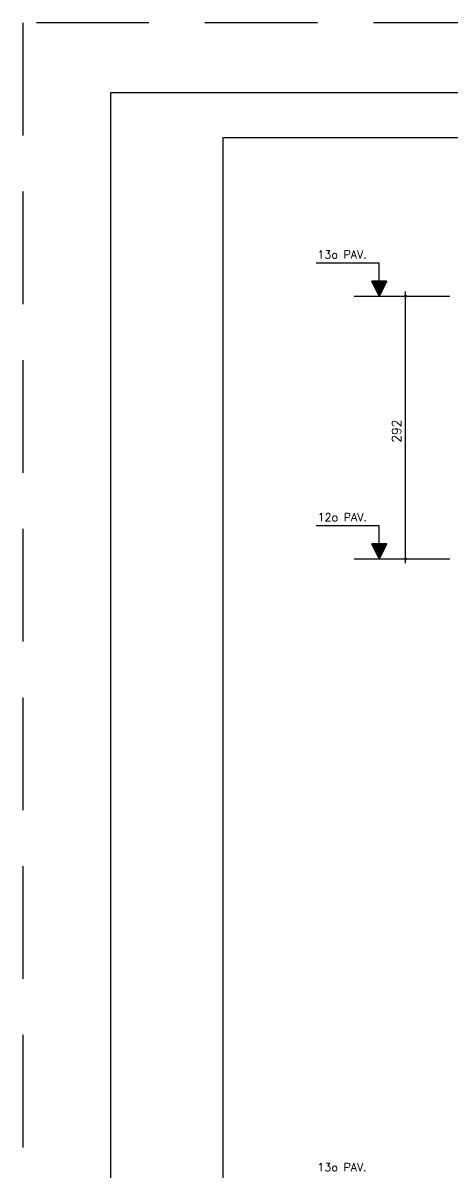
# Model space of a CAD drawing. Extents: x -1 to 122, y -1 to 61.
# Drawn here: x -1.06 to 8.48, y 35.51 to 61.05 of the extents above; entities that cross this region are included whole.
import ezdxf

# ---------------------------------------------------------------- set-up
doc = ezdxf.new("R2010")
doc.units = 0
doc.header["$MEASUREMENT"] = 0
doc.linetypes.add('HIDDEN', pattern=[0.375, 0.25, -0.125])
doc.layers.get('0').update_dxf_attribs({"linetype": 'CONTINUOUS'})
doc.layers.get('Defpoints').update_dxf_attribs({"linetype": 'CONTINUOUS'})
for name, color, linetype in [('ARQ_FOLHA', 7, 'CONTINUOUS'), ('PENA_01', 1, 'CONTINUOUS'), ('PENA_02', 2, 'CONTINUOUS'), ('PENA_03', 3, 'CONTINUOUS')]:
    doc.layers.add(name, color=color, linetype=linetype)
doc.styles.get("Standard").update_dxf_attribs({"font": 'ROMANS.SHX'})

# ---------------------------------------------------------------- blocks, each defined once
blk = doc.blocks.new('FOLHA A1+1 - 1102 X 594')
at = {"layer": 'ARQ_FOLHA', "color": 1}
for points in [[(-1189, 0), (0, 0), (0, 594), (-1189, 594)], [(-1164, 10), (-10, 10), (-10, 584), (-1164, 584)]]:
    blk.add_lwpolyline(points, close=True, dxfattribs=at)
at = {"layer": 'Defpoints', "color": 8, "linetype": 'HIDDEN', "ltscale": 100}
blk.add_lwpolyline([(-1208.5, 609.5), (-1208.5, -15.5), (19.5, -15.5), (19.5, 609.5)], close=True, dxfattribs=at)

msp = doc.modelspace()

# ---------------------------------------------------------------- linework, layer by layer
at = {"layer": 'PENA_01', "linetype": 'Continuous'}
for p, q in [((6.303, 54.98), (8.434, 54.98)), ((6.303, 49.14), (8.434, 49.14))]:
    msp.add_line(p, q, dxfattribs=at)
at = {"layer": 'PENA_02', "linetype": 'Continuous'}
for centre, radius in [((7.449, 54.98), 0.02), ((7.449, 54.98), 0.01), ((7.449, 49.14), 0.02), ((7.449, 49.14), 0.01)]:
    msp.add_circle(centre, radius, dxfattribs=at)
at = {"layer": 'PENA_03', "linetype": 'Continuous'}
for p, q in [((6.862, 55.712), (5.462, 55.712)), ((6.862, 55.312), (6.862, 55.712)), ((6.864, 55.312), (6.864, 55.713)), ((6.863, 54.98), (6.697, 55.312)), ((6.697, 55.312), (6.862, 55.312)), ((6.863, 54.983), (6.699, 55.31)), ((7.027, 55.31), (6.699, 55.31)), ((7.016, 55.286), (6.71, 55.286)), ((7.003, 55.261), (6.723, 55.261)), ((6.991, 55.235), (6.735, 55.235)), ((6.978, 55.21), (6.748, 55.21)), ((6.965, 55.184), (6.761, 55.184)), ((7.029, 55.312), (6.863, 54.98)), ((7.027, 55.31), (6.863, 54.983)), ((6.864, 55.312), (7.029, 55.312)), ((6.952, 55.159), (6.774, 55.159)), ((6.94, 55.133), (6.786, 55.133)), ((6.927, 55.108), (6.799, 55.108)), ((6.914, 55.082), (6.812, 55.082)), ((6.901, 55.056), (6.825, 55.056)), ((6.888, 55.031), (6.837, 55.031)), ((6.876, 55.005), (6.85, 55.005)), ((7.449, 49.039), (7.449, 55.08)), ((6.862, 49.872), (5.462, 49.872)), ((6.862, 49.472), (6.862, 49.872)), ((6.864, 49.472), (6.864, 49.873)), ((6.863, 49.14), (6.697, 49.472)), ((6.697, 49.472), (6.862, 49.472)), ((6.863, 49.143), (6.699, 49.47)), ((7.027, 49.47), (6.699, 49.47)), ((7.016, 49.446), (6.71, 49.446)), ((7.003, 49.421), (6.723, 49.421)), ((6.991, 49.395), (6.735, 49.395)), ((6.978, 49.37), (6.748, 49.37)), ((6.965, 49.344), (6.761, 49.344)), ((6.952, 49.319), (6.774, 49.319)), ((7.029, 49.472), (6.863, 49.14)), ((7.027, 49.47), (6.863, 49.143)), ((6.864, 49.472), (7.029, 49.472)), ((6.94, 49.293), (6.786, 49.293)), ((6.927, 49.268), (6.799, 49.268)), ((6.914, 49.242), (6.812, 49.242)), ((6.901, 49.216), (6.825, 49.216)), ((6.888, 49.191), (6.837, 49.191)), ((6.876, 49.165), (6.85, 49.165))]:
    msp.add_line(p, q, dxfattribs=at)

# ---------------------------------------------------------------- block references
at = {"xscale": 0.09999999999999938, "yscale": 0.09999999999999938, "zscale": 0.09999999999999938}
msp.add_blockref('FOLHA A1+1 - 1102 X 594', (119.786, 0.103), dxfattribs=at)

# ---------------------------------------------------------------- texts
at = {"layer": 'PENA_03', "linetype": 'Continuous'}
for s, p in [('13o PAV.', (5.488, 55.814)), ('12o PAV.', (5.493, 49.974)), ('13o PAV.', (5.488, 35.522))]:
    msp.add_text(s, height=0.18, dxfattribs=at).set_placement(p)
msp.add_text('292', height=0.2, rotation=90, dxfattribs=at).set_placement((7.347, 51.721))

doc.saveas('drawing.dxf')
